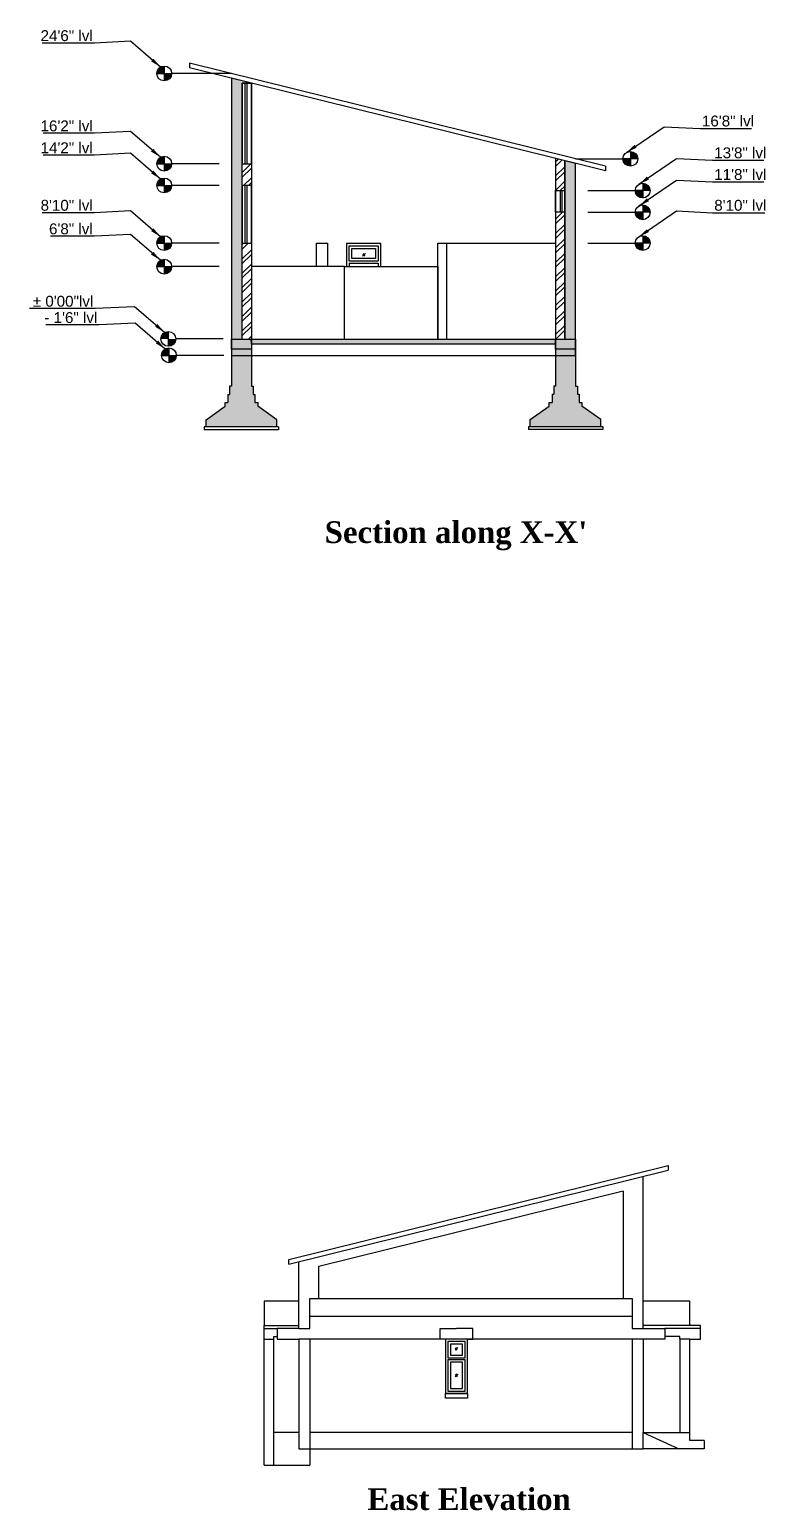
# Model space of a CAD drawing. Header units: inches. Extents: x -6800 to 96653, y -25814 to 17379.
# Drawn here: x 28069 to 28881, y -1971 to -336 of the extents above; entities that cross this region are included whole.
import ezdxf

# ---------------------------------------------------------------- set-up
doc = ezdxf.new("R2010")
doc.units = ezdxf.units.IN
doc.header["$MEASUREMENT"] = 0
doc.linetypes.add('ACAD_ISO02W100', pattern=[15, 12, -3])
for name, color, linetype, lineweight in [('Page Format', 7, 'Continuous', 25), ('Page Format @ 1', 7, 'Continuous', 25), ('Sec line', 7, 'ACAD_ISO02W100', 13)]:
    doc.layers.add(name, color=color, linetype=linetype, lineweight=lineweight)
doc.styles.get("Standard").update_dxf_attribs({"font": 'arial.ttf'})
doc.dimstyles.get("Standard").update_dxf_attribs({"dimtxt": 7, "dimasz": 4, "dimexe": 2, "dimexo": 2, "dimgap": 2, "dimtad": 1, "dimdec": 0, "dimzin": 0, "dimdsep": 46, "dimlunit": 4, "dimtxsty": 'Standard', "dimblk": 'ARCHTICK', "dimcen": 0.25, "dimclrd": 256, "dimclre": 256, "dimclrt": 256, "dimadec": 0, "dimazin": 0, "dimtfac": 1, "dimtdec": 0, "dimtofl": 0, "dimtmove": 0, "dimatfit": 3, "dimfxl": 1, "dimfxlon": 1, "dimtolj": 1, "dimtzin": 0, "dimlwd": -1, "dimlwe": -1, "dimarcsym": 1})

# ---------------------------------------------------------------- blocks, each defined once
blk = doc.blocks.new('_ArchTick')
at = {"color": 0, "linetype": 'ByBlock', "const_width": 0.15}
blk.add_lwpolyline([(-0.5, -0.5), (0.5, 0.5)], dxfattribs=at)
blk = doc.blocks.new('jj')
at = {"layer": 'Page Format'}
for p, q in [((28355.2, -1694.2), (28774.1, -1590.3)), ((28355.2, -1699.4), (28774.1, -1595.5)), ((28746.2, -1770.2), (28746.2, -1602.4)), ((28774.1, -1590.3), (28774.1, -1595.5)), ((28388.2, -1701.6), (28724.2, -1618.2)), ((28724.2, -1618.8), (28724.2, -1737.3)), ((28355.2, -1699.4), (28355.2, -1694.2)), ((28366.2, -1770.2), (28366.2, -1696.7)), ((28388.2, -1737.3), (28388.2, -1701.6)), ((28366.2, -1740.3), (28327.7, -1740.3)), ((28327.7, -1740.3), (28327.7, -1767.2)), ((28378.2, -1770.2), (28378.2, -1737.3)), ((28378.2, -1737.3), (28734.2, -1737.3)), ((28734.2, -1737.3), (28734.2, -1770.2)), ((28797.7, -1740.2), (28746.2, -1740.2)), ((28797.7, -1767.2), (28797.7, -1740.2)), ((28734.2, -1757.2), (28378.2, -1757.2)), ((28327.7, -1770.2), (28327.7, -1767.2)), ((28327.7, -1767.2), (28366.2, -1767.2)), ((28327.7, -1782.2), (28327.7, -1770.2)), ((28327.7, -1770.2), (28342.2, -1770.2)), ((28327.7, -1921.2), (28327.7, -1782.2)), ((28327.7, -1782.2), (28338.7, -1782.2)), ((28338.7, -1921.2), (28338.7, -1779.2)), ((28338.7, -1779.2), (28342.2, -1779.2)), ((28366.2, -1770.2), (28342.2, -1770.2)), ((28342.2, -1770.2), (28342.2, -1782.2)), ((28342.2, -1782.2), (28366.2, -1782.2)), ((28366.2, -1770.2), (28378.2, -1770.2)), ((28372.7, -1782.2), (28366.2, -1782.2)), ((28366.2, -1782.2), (28366.2, -1903.2)), ((28388.2, -1782.2), (28366.2, -1782.2)), ((28770.2, -1782.2), (28372.7, -1782.2)), ((28383.7, -1782.2), (28372.7, -1782.2)), ((28378.2, -1782.2), (28378.2, -1903.2)), ((28522.2, -1782.2), (28522.2, -1770.2)), ((28522.2, -1770.2), (28540.2, -1770.2)), ((28528.2, -1782.2), (28522.2, -1782.2)), ((28552.2, -1782.2), (28528.2, -1782.2)), ((28528.2, -1782.2), (28528.2, -1842.2)), ((28558.2, -1770.2), (28540.2, -1770.2)), ((28552.2, -1782.2), (28558.2, -1782.2)), ((28552.2, -1842.2), (28552.2, -1782.2)), ((28558.2, -1782.2), (28558.2, -1770.2)), ((28734.2, -1770.2), (28770.2, -1770.2)), ((28734.2, -1782.2), (28734.2, -1903.2)), ((28809.7, -1767.2), (28746.2, -1767.2)), ((28746.2, -1782.2), (28746.2, -1885.2)), ((28770.2, -1770.2), (28770.2, -1782.2)), ((28809.7, -1770.2), (28770.2, -1770.2)), ((28786.7, -1779.2), (28770.2, -1779.2)), ((28786.7, -1782.2), (28786.7, -1779.2)), ((28797.7, -1782.2), (28786.7, -1782.2)), ((28786.7, -1782.2), (28786.7, -1885.2)), ((28797.7, -1885.2), (28797.7, -1782.2)), ((28797.7, -1782.2), (28809.7, -1782.2)), ((28809.7, -1770.2), (28809.7, -1767.2)), ((28809.7, -1782.2), (28809.7, -1770.2)), ((28541.7, -1791.3), (28538.6, -1794.3)), ((28540.3, -1791.3), (28538.7, -1792.8)), ((28541.1, -1793.3), (28539.9, -1794.4)), ((28530.7, -1804.7), (28549.7, -1804.7)), ((28542, -1820.8), (28538.8, -1823.8)), ((28540.5, -1820.8), (28538.9, -1822.3)), ((28541.3, -1822.8), (28540.1, -1823.9)), ((28528.2, -1842.2), (28552.2, -1842.2)), ((28528.2, -1847.2), (28528.2, -1842.2)), ((28552.2, -1842.2), (28528.2, -1842.2)), ((28552.2, -1847.2), (28528.2, -1847.2)), ((28552.2, -1842.2), (28552.2, -1847.2)), ((28366.2, -1885.2), (28338.7, -1885.2)), ((28734.2, -1885.2), (28378.2, -1885.2)), ((28746.2, -1903.2), (28746.2, -1885.2)), ((28746.2, -1885.2), (28797.7, -1885.2)), ((28746.2, -1885.2), (28785.7, -1903.2)), ((28797.7, -1894.2), (28797.7, -1885.2)), ((28813.7, -1894.2), (28797.7, -1894.2)), ((28813.7, -1894.2), (28813.7, -1903.2)), ((28366.2, -1903.2), (28378.2, -1903.2)), ((28378.2, -1903.2), (28734.2, -1903.2)), ((28378.2, -1903.2), (28378.2, -1921.2)), ((28734.2, -1903.2), (28746.2, -1903.2)), ((28785.7, -1903.2), (28746.2, -1903.2)), ((28813.7, -1903.2), (28785.7, -1903.2)), ((28327.7, -1921.2), (28371.7, -1921.2)), ((28371.7, -1921.2), (28378.2, -1921.2))]:
    blk.add_line(p, q, dxfattribs=at)
for points in [[(28549.7, -1802.7), (28549.7, -1784.7), (28530.7, -1784.7), (28530.7, -1802.7)], [(28546.7, -1799.7), (28546.7, -1787.7), (28533.7, -1787.7), (28533.7, -1799.7)], [(28546.7, -1807.7), (28533.7, -1807.7), (28533.7, -1836.7), (28546.7, -1836.7)]]:
    blk.add_lwpolyline(points, close=True, dxfattribs=at)
blk.add_lwpolyline([(28530.7, -1804.7), (28530.7, -1839.7), (28549.7, -1839.7), (28549.7, -1804.7)], dxfattribs=at)
at = {"layer": 'Page Format', "insert": (28441.9, -1946.9), "char_height": 24, "attachment_point": 1}
blk.add_mtext_dynamic_manual_height_columns('{\\fTimes New Roman|b1|i0|c0|p18;East Elevation}', width=405.729, gutter_width=1, heights=[0], dxfattribs=at)
blk = doc.blocks.new('f')
at = {"layer": 'Page Format'}
h = blk.add_hatch(color=256, dxfattribs=at)
h.dxf.hatch_style = 1
h.paths.add_polyline_path([(28217.5, -375.8, 0.414214), (28209.4, -384), (28217.5, -384)])
h.paths.add_polyline_path([(28225.7, -384), (28217.5, -384), (28217.5, -392.1, 0.414214)])
h = blk.add_hatch(color=256, dxfattribs=at)
h.dxf.hatch_style = 1
h.paths.add_polyline_path([(28303.7, -394.7), (28313.7, -394.7), (28313.7, -394.7), (28291.7, -389.2), (28291.7, -677.5), (28303.7, -677.5)])
h = blk.add_hatch(color=256, dxfattribs=at)
h.dxf.hatch_style = 1
h.paths.add_polyline_path([(28732.2, -470.1), (28732.2, -478.3), (28740.4, -478.3, 0.414214)])
h.paths.add_polyline_path([(28732.2, -478.3), (28724, -478.3, 0.414214), (28732.2, -486.4)])
h = blk.add_hatch(color=256, dxfattribs=at)
h.dxf.hatch_style = 1
h.paths.add_polyline_path([(28217.5, -475.5, 0.414214), (28209.4, -483.7), (28217.5, -483.7)])
h.paths.add_polyline_path([(28225.7, -483.7), (28217.5, -483.7), (28217.5, -491.9, 0.414214)])
h = blk.add_hatch(dxfattribs=at)
h.set_pattern_fill('ANSI32', color=256, scale=30)
h.paths.add_polyline_path([(28313.7, -483.7), (28303.7, -483.7), (28303.7, -507.7), (28313.7, -507.7)])
h.paths.add_polyline_path([(28313.7, -571.4), (28303.7, -571.4), (28303.7, -677.4), (28313.7, -677.4)])
h.paths.add_polyline_path([(28659.7, -537.4), (28649.7, -537.4), (28649.7, -677.4), (28659.7, -677.4)])
h.paths.add_polyline_path([(28659.7, -480.5), (28649.7, -478.1), (28649.7, -513.4), (28659.7, -513.4)])
h = blk.add_hatch(color=256, dxfattribs=at)
h.dxf.hatch_style = 1
h.paths.add_polyline_path([(28659.7, -677.4), (28671.7, -677.4), (28671.7, -483.5), (28659.7, -480.5)])
h = blk.add_hatch(color=256, dxfattribs=at)
h.dxf.hatch_style = 1
h.paths.add_polyline_path([(28217.5, -499.5, 0.414214), (28209.4, -507.7), (28217.5, -507.7)])
h.paths.add_polyline_path([(28225.7, -507.7), (28217.5, -507.7), (28217.5, -515.9, 0.414214)])
h = blk.add_hatch(color=256, dxfattribs=at)
h.dxf.hatch_style = 1
h.paths.add_polyline_path([(28745.8, -505.3), (28745.8, -513.4), (28754, -513.4, 0.414214)])
h.paths.add_polyline_path([(28745.8, -513.4), (28737.6, -513.4, 0.414214), (28745.8, -521.6)])
h = blk.add_hatch(color=256, dxfattribs=at)
h.dxf.hatch_style = 1
h.paths.add_polyline_path([(28745.8, -529.3), (28745.8, -537.4), (28754, -537.4, 0.414214)])
h.paths.add_polyline_path([(28745.8, -537.4), (28737.6, -537.4, 0.414214), (28745.8, -545.6)])
h = blk.add_hatch(color=256, dxfattribs=at)
h.dxf.hatch_style = 1
h.paths.add_polyline_path([(28217.5, -563.3, 0.414214), (28209.4, -571.4), (28217.5, -571.4)])
h.paths.add_polyline_path([(28225.7, -571.4), (28217.5, -571.4), (28217.5, -579.6, 0.414214)])
h = blk.add_hatch(color=256, dxfattribs=at)
h.dxf.hatch_style = 1
h.paths.add_polyline_path([(28745.8, -563.3), (28745.8, -571.4), (28754, -571.4, 0.414214)])
h.paths.add_polyline_path([(28745.8, -571.4), (28737.6, -571.4, 0.414214), (28745.8, -579.6)])
h = blk.add_hatch(color=256, dxfattribs=at)
h.dxf.hatch_style = 1
h.paths.add_polyline_path([(28217.5, -589.3, 0.414214), (28209.4, -597.4), (28217.5, -597.4)])
h.paths.add_polyline_path([(28225.7, -597.4), (28217.5, -597.4), (28217.5, -605.6, 0.414214)])
h = blk.add_hatch(color=256, dxfattribs=at)
h.dxf.hatch_style = 1
h.paths.add_polyline_path([(28213.9, -677.2), (28222, -677.2), (28222, -669, 0.414214)])
h.paths.add_polyline_path([(28222, -685.4, 0.414214), (28230.2, -677.2), (28222, -677.2)])
h = blk.add_hatch(dxfattribs=at)
h.set_pattern_fill('AR-CONC', color=256)
h.set_pattern_definition([(50, (1759.637, -5308.6725), (7.1726018, -0.6275213), [0.75, -8.25]), (355, (1759.637, -5308.6725), (-1.3875133, 7.5219213), [0.6, -6.6]), (100.451444, (1760.2345, -5308.725), (5.7850885, 6.8943999), [0.637402, -7.0114211]), (46.1842, (1759.637, -5306.6725), (10.6724133, -1.6551928), [1.125, -12.375]), (96.635635, (1760.526, -5306.81), (9.3466195, 9.741186), [0.9561034, -10.5171376]), (351.184164, (1759.637, -5306.672), (9.3466195, 9.741186), [0.9, -9.9]), (21, (1760.637, -5307.1725), (5.9690705, -4.0261889), [0.75, -8.25]), (326, (1760.637, -5307.1725), (2.4331533, 7.2515005), [0.6, -6.6]), (71.451445, (1761.134, -5307.508), (8.4022238, 3.2253115), [0.6374019, -7.0114211]), (37.5, (1759.6367, -5308.6725), (0.12159855, 3.32893854), [0, -6.52, 0, -6.7, 0, -6.625]), (7.5, (1759.6367, -5308.6725), (2.63069537, 3.9441171), [0, -3.82, 0, -6.37, 0, -2.525]), (327.5, (1757.4067, -5308.6725), (5.33822436, -0.22554872), [0, -2.5, 0, -7.8, 0, -10.35]), (317.5, (1756.4067, -5308.6725), (5.8318617, 1.0010498), [0, -3.25, 0, -5.18, 0, -7.35])])
h.paths.add_polyline_path([(28649.7, -677.4), (28313.7, -677.4), (28313.7, -682.5), (28649.7, -682.5)])
h.paths.add_polyline_path([(28313.7, -682.5), (28313.6, -677.4), (28303.7, -677.5), (28303.7, -677.5), (28291.7, -677.5), (28291.7, -688.5), (28313.7, -688.5)])
h.paths.add_polyline_path([(28313.7, -695.5), (28291.7, -695.5), (28291.7, -729.5), (28289.7, -729.5), (28289.7, -738.5), (28287.7, -738.5), (28287.7, -747.5), (28284.7, -747.5), (28284.7, -751.5), (28263.7, -766.5), (28263.7, -774.5), (28341.7, -774.5), (28341.7, -766.5), (28320.7, -751.5), (28320.7, -747.5), (28317.7, -747.5), (28317.7, -738.5), (28315.7, -738.5), (28315.7, -729.5), (28313.7, -729.5)])
h.paths.add_polyline_path([(28313.7, -688.5), (28291.7, -688.5), (28291.7, -695.5), (28313.7, -695.5)])
h.paths.add_polyline_path([(28671.7, -695.5), (28649.7, -695.5), (28649.7, -729.4), (28647.7, -729.4), (28647.7, -738.4), (28645.7, -738.4), (28645.7, -747.4), (28642.7, -747.4), (28642.7, -751.4), (28621.7, -766.4), (28621.7, -774.4), (28699.7, -774.4), (28699.7, -766.4), (28678.7, -751.4), (28678.7, -747.4), (28675.7, -747.4), (28675.7, -738.4), (28673.7, -738.4), (28673.7, -729.4), (28671.7, -729.4)])
h.paths.add_polyline_path([(28671.7, -688.4), (28649.7, -688.4), (28649.7, -695.5), (28671.7, -695.5)])
h.paths.add_polyline_path([(28671.7, -677.4), (28649.7, -677.4), (28649.7, -682.5), (28649.7, -688.4), (28671.7, -688.4)])
h = blk.add_hatch(color=256, dxfattribs=at)
h.dxf.hatch_style = 1
h.paths.add_polyline_path([(28214.5, -695.4), (28222.7, -695.4), (28222.7, -687.3, 0.414214)])
h.paths.add_polyline_path([(28222.7, -703.6, 0.414214), (28230.8, -695.4), (28222.7, -695.4)])
for p, q in [((28217.5, -375.8), (28217.5, -392.1)), ((28704.6, -486.4), (28245.5, -372.5)), ((28245.5, -372.5), (28245.5, -377.8)), ((28209.4, -384), (28225.7, -384)), ((28291.7, -384), (28225.7, -384)), ((28682.6, -486.2), (28245.5, -377.8)), ((28291.7, -389.2), (28291.7, -695.4)), ((28303.7, -677.5), (28303.7, -394.7)), ((28303.7, -394.7), (28313.7, -394.7)), ((28303.7, -394.7), (28303.7, -483.7)), ((28313.7, -394.7), (28303.7, -394.7)), ((28306.7, -394.7), (28306.7, -483.7)), ((28308.7, -394.7), (28308.7, -483.7)), ((28313.7, -394.7), (28313.7, -677.4)), ((28313.7, -483.7), (28313.7, -394.7)), ((28732.2, -470.1), (28732.2, -486.4)), ((28209.4, -483.7), (28225.7, -483.7)), ((28217.5, -475.5), (28217.5, -491.9)), ((28278.1, -483.7), (28225.7, -483.7)), ((28303.7, -483.7), (28313.7, -483.7)), ((28649.7, -478.1), (28649.7, -677.4)), ((28659.7, -677.4), (28659.7, -480.5)), ((28671.7, -478.3), (28724, -478.3)), ((28671.7, -695.4), (28671.7, -483.5)), ((28671.7, -695.4), (28671.7, -483.5)), ((28704.6, -491.4), (28682.6, -486.2)), ((28704.6, -486.4), (28704.6, -491.4)), ((28740.4, -478.3), (28724, -478.3)), ((28217.5, -499.5), (28217.5, -515.9)), ((28745.8, -505.3), (28745.8, -521.6)), ((28209.4, -507.7), (28225.7, -507.7)), ((28278.1, -507.7), (28225.7, -507.7)), ((28303.7, -507.7), (28303.7, -571.4)), ((28313.7, -507.7), (28303.7, -507.7)), ((28306.7, -507.7), (28306.7, -571.4)), ((28308.7, -507.7), (28308.7, -571.4)), ((28313.7, -571.4), (28313.7, -507.7)), ((28654.7, -513.4), (28654.7, -537.4)), ((28656.7, -513.4), (28656.7, -537.4)), ((28685.3, -513.4), (28737.6, -513.4)), ((28754, -513.4), (28737.6, -513.4)), ((28685.3, -537.4), (28737.6, -537.4)), ((28754, -537.4), (28737.6, -537.4)), ((28745.8, -529.3), (28745.8, -545.6)), ((28209.4, -571.4), (28225.7, -571.4)), ((28217.5, -563.3), (28217.5, -579.6)), ((28278.1, -571.4), (28225.7, -571.4)), ((28303.7, -571.4), (28313.7, -571.4)), ((28385.7, -597.4), (28385.7, -571.4)), ((28385.7, -571.4), (28397.7, -571.4)), ((28397.7, -571.4), (28397.7, -597.4)), ((28418.7, -571.4), (28418.7, -597.4)), ((28418.7, -571.4), (28456.7, -571.4)), ((28456.7, -597.4), (28456.7, -571.4)), ((28519.7, -677.4), (28519.7, -571.4)), ((28519.7, -571.4), (28529.7, -571.4)), ((28529.7, -677.4), (28529.7, -571.4)), ((28529.7, -571.4), (28649.7, -571.4)), ((28685.3, -571.4), (28737.6, -571.4)), ((28754, -571.4), (28737.6, -571.4)), ((28745.8, -563.3), (28745.8, -579.6)), ((28439.7, -582.9), (28436.6, -585.9)), ((28438.2, -582.9), (28436.7, -584.4)), ((28439.1, -584.8), (28437.9, -586)), ((28209.4, -597.4), (28225.7, -597.4)), ((28217.5, -589.3), (28217.5, -605.6)), ((28278.1, -597.4), (28225.7, -597.4)), ((28416.7, -597.4), (28313.7, -597.4)), ((28416.7, -677.4), (28416.7, -597.4)), ((28416.7, -597.4), (28519.7, -597.4)), ((28421.7, -593.4), (28421.7, -597.4)), ((28421.7, -593.4), (28453.7, -593.4)), ((28453.7, -593.4), (28453.7, -597.4)), ((28519.7, -597.4), (28519.7, -677.4)), ((28222, -669), (28222, -685.4)), ((28282.6, -677.2), (28230.2, -677.2)), ((28291.7, -677.5), (28313.7, -677.4)), ((28291.7, -677.5), (28303.7, -677.5)), ((28291.7, -688.5), (28291.7, -677.5)), ((28291.7, -677.5), (28291.7, -688.5)), ((28303.7, -677.4), (28659.7, -677.4)), ((28313.7, -682.5), (28313.6, -677.4)), ((28313.6, -677.4), (28649.7, -677.4)), ((28313.7, -677.4), (28313.7, -688.5)), ((28313.7, -677.5), (28313.7, -688.5)), ((28313.7, -682.5), (28649.7, -682.5)), ((28313.7, -682.5), (28649.7, -682.5)), ((28649.7, -677.4), (28661.7, -677.4)), ((28649.7, -688.4), (28649.7, -677.4)), ((28649.7, -677.4), (28671.7, -677.4)), ((28649.7, -677.4), (28649.7, -688.4)), ((28649.7, -677.4), (28649.7, -682.5)), ((28671.7, -677.4), (28671.7, -688.4)), ((28671.7, -677.4), (28671.7, -688.4)), ((28214.5, -695.4), (28230.8, -695.4)), ((28214.5, -695.4), (28230.8, -695.4)), ((28222.7, -687.3), (28222.7, -703.6)), ((28283.2, -695.4), (28230.8, -695.4)), ((28303.7, -688.5), (28291.7, -688.5)), ((28313.7, -688.5), (28291.7, -688.5)), ((28291.7, -688.5), (28291.7, -729.5)), ((28291.7, -695.5), (28671.7, -695.5)), ((28313.7, -688.5), (28313.7, -729.5)), ((28661.7, -688.4), (28649.7, -688.4)), ((28671.7, -688.4), (28649.7, -688.4)), ((28649.7, -688.4), (28649.7, -729.4)), ((28671.7, -688.4), (28671.7, -729.4)), ((28291.7, -729.5), (28289.7, -729.5)), ((28289.7, -729.5), (28289.7, -738.5)), ((28313.7, -729.5), (28315.7, -729.5)), ((28315.7, -729.5), (28315.7, -738.5)), ((28649.7, -729.4), (28647.7, -729.4)), ((28647.7, -729.4), (28647.7, -738.4)), ((28671.7, -729.4), (28673.7, -729.4)), ((28673.7, -729.4), (28673.7, -738.4)), ((28263.7, -766.5), (28284.7, -751.5)), ((28284.7, -751.5), (28284.7, -747.5)), ((28284.7, -747.5), (28287.7, -747.5)), ((28287.7, -738.5), (28287.7, -747.5)), ((28287.7, -738.5), (28289.7, -738.5)), ((28315.7, -738.5), (28317.7, -738.5)), ((28317.7, -738.5), (28317.7, -747.5)), ((28317.7, -747.5), (28320.7, -747.5)), ((28320.7, -747.5), (28320.7, -751.5)), ((28341.7, -766.5), (28320.7, -751.5)), ((28621.7, -766.4), (28642.7, -751.4)), ((28642.7, -751.4), (28642.7, -747.4)), ((28642.7, -747.4), (28645.7, -747.4)), ((28645.7, -738.4), (28645.7, -747.4)), ((28645.7, -738.4), (28647.7, -738.4)), ((28673.7, -738.4), (28675.7, -738.4)), ((28675.7, -738.4), (28675.7, -747.4)), ((28675.7, -747.4), (28678.7, -747.4)), ((28678.7, -747.4), (28678.7, -751.4)), ((28699.7, -766.4), (28678.7, -751.4)), ((28263.7, -774.5), (28263.7, -766.5)), ((28341.7, -774.5), (28341.7, -766.5)), ((28621.7, -774.4), (28621.7, -766.4)), ((28699.7, -774.4), (28699.7, -766.4)), ((28343.7, -774.5), (28261.7, -774.5)), ((28261.7, -774.5), (28261.7, -777.5)), ((28343.7, -777.5), (28261.7, -777.5)), ((28343.7, -774.5), (28343.7, -777.5)), ((28701.7, -774.4), (28619.7, -774.4)), ((28619.7, -774.4), (28619.7, -777.4)), ((28701.7, -777.4), (28619.7, -777.4)), ((28701.7, -774.4), (28701.7, -777.4))]:
    blk.add_line(p, q, dxfattribs=at)
for points in [[(28303.7, -394.7), (28313.7, -394.7), (28313.7, -394.7), (28291.7, -389.2), (28291.7, -677.5), (28303.7, -677.5), (28303.7, -394.7)], [(28671.7, -483.5), (28659.7, -480.5), (28659.7, -677.4), (28671.7, -677.4), (28671.7, -483.5)], [(28649.7, -513.4), (28659.7, -513.4), (28659.7, -537.4), (28649.7, -537.4)], [(28421.7, -574.4), (28453.7, -574.4), (28453.7, -591.4), (28421.7, -591.4)], [(28424.7, -577.4), (28450.7, -577.4), (28450.7, -588.4), (28424.7, -588.4)]]:
    blk.add_lwpolyline(points, close=True, dxfattribs=at)
for centre in [(28217.5, -384), (28732.2, -478.3), (28217.5, -483.7), (28217.5, -507.7), (28745.8, -513.4), (28745.8, -537.4), (28217.5, -571.4), (28745.8, -571.4), (28217.5, -597.4), (28222, -677.2), (28222.7, -695.4)]:
    blk.add_circle(centre, 8.17, dxfattribs=at)
at = {"layer": 'Page Format', "char_height": 12}
for s, insert, attachment_point in [('\\A1;24\'6" lvl', (28138.6, -348.4), 9), ('\\A1;16\'2" lvl', (28138.6, -448.1), 9), ('\\A1;16\'8" lvl', (28811.2, -442.7), 7), ('\\A1;14\'2" lvl', (28138.6, -472.1), 9), ('\\A1;13\'8" lvl', (28824.8, -477.8), 7), ('\\A1;11\'8" lvl', (28824.8, -501.8), 7), ('\\A1;8\'10" lvl', (28138.6, -535.8), 9), ('\\A1;8\'10" lvl', (28824.8, -535.8), 7), ('\\A1;6\'8" lvl', (28138.6, -561.8), 9), ('\\A1; ± 0\'00"lvl ', (28139.2, -641.8), 9), ('\\A1;- 1\'6" lvl', (28143.7, -659.8), 9)]:
    blk.add_mtext(s, dxfattribs=dict(at, insert=insert, attachment_point=attachment_point))
at = {"layer": 'Page Format', "insert": (28394.7, -878.7), "char_height": 24, "attachment_point": 1}
blk.add_mtext_dynamic_manual_height_columns("{\\fTimes New Roman|b1|i0|c0|p18;Section along X-X'}", width=405.729, gutter_width=1, heights=[0], dxfattribs=at)
at = {"layer": 'Page Format @ 1', "annotation_type": 0, "has_hookline": 1}
for points, hookline_direction, text_width in [([(28213.4, -376.9), (28180.2, -348.5), (28140.6, -350.4)], 1, 55.9), ([(28213.4, -476.6), (28180.2, -448.2), (28140.6, -450.1)], 1, 54.6), ([(28728.1, -471.2), (28769.6, -442.8), (28809.2, -444.7)], 0, 54.6), ([(28213.4, -500.6), (28180.2, -472.2), (28140.6, -474.1)], 1, 54.6), ([(28741.7, -506.4), (28783.2, -477.9), (28822.8, -479.8)], 0, 54.6), ([(28741.7, -530.4), (28783.2, -501.9), (28822.8, -503.8)], 0, 54.6), ([(28213.4, -564.4), (28180.2, -535.9), (28140.6, -537.8)], 1, 55.8), ([(28741.7, -564.4), (28783.2, -535.9), (28822.8, -537.8)], 0, 55.8), ([(28213.4, -590.4), (28180.2, -561.9), (28140.6, -563.8)], 1, 46.5), ([(28217.9, -670.1), (28184.7, -641.7), (28141.2, -643.8)], 1, 70.3), ([(28218.6, -688.4), (28185.3, -659.9), (28145.7, -661.8)], 1, 56.8)]:
    blk.add_leader(points, dimstyle='Standard', override={"dimscale": 1, "dimasz": 12, "dimexe": 6, "dimexo": 6, "dimtad": 1, "dimtoh": 0, "dimfxl": 12}, dxfattribs=dict(at, hookline_direction=hookline_direction, text_width=text_width))

msp = doc.modelspace()

# ---------------------------------------------------------------- block references
at = {"layer": 'Sec line'}
for name in ['f', 'jj']:
    msp.add_blockref(name, (0, 0), dxfattribs=at)

doc.saveas('drawing.dxf')
